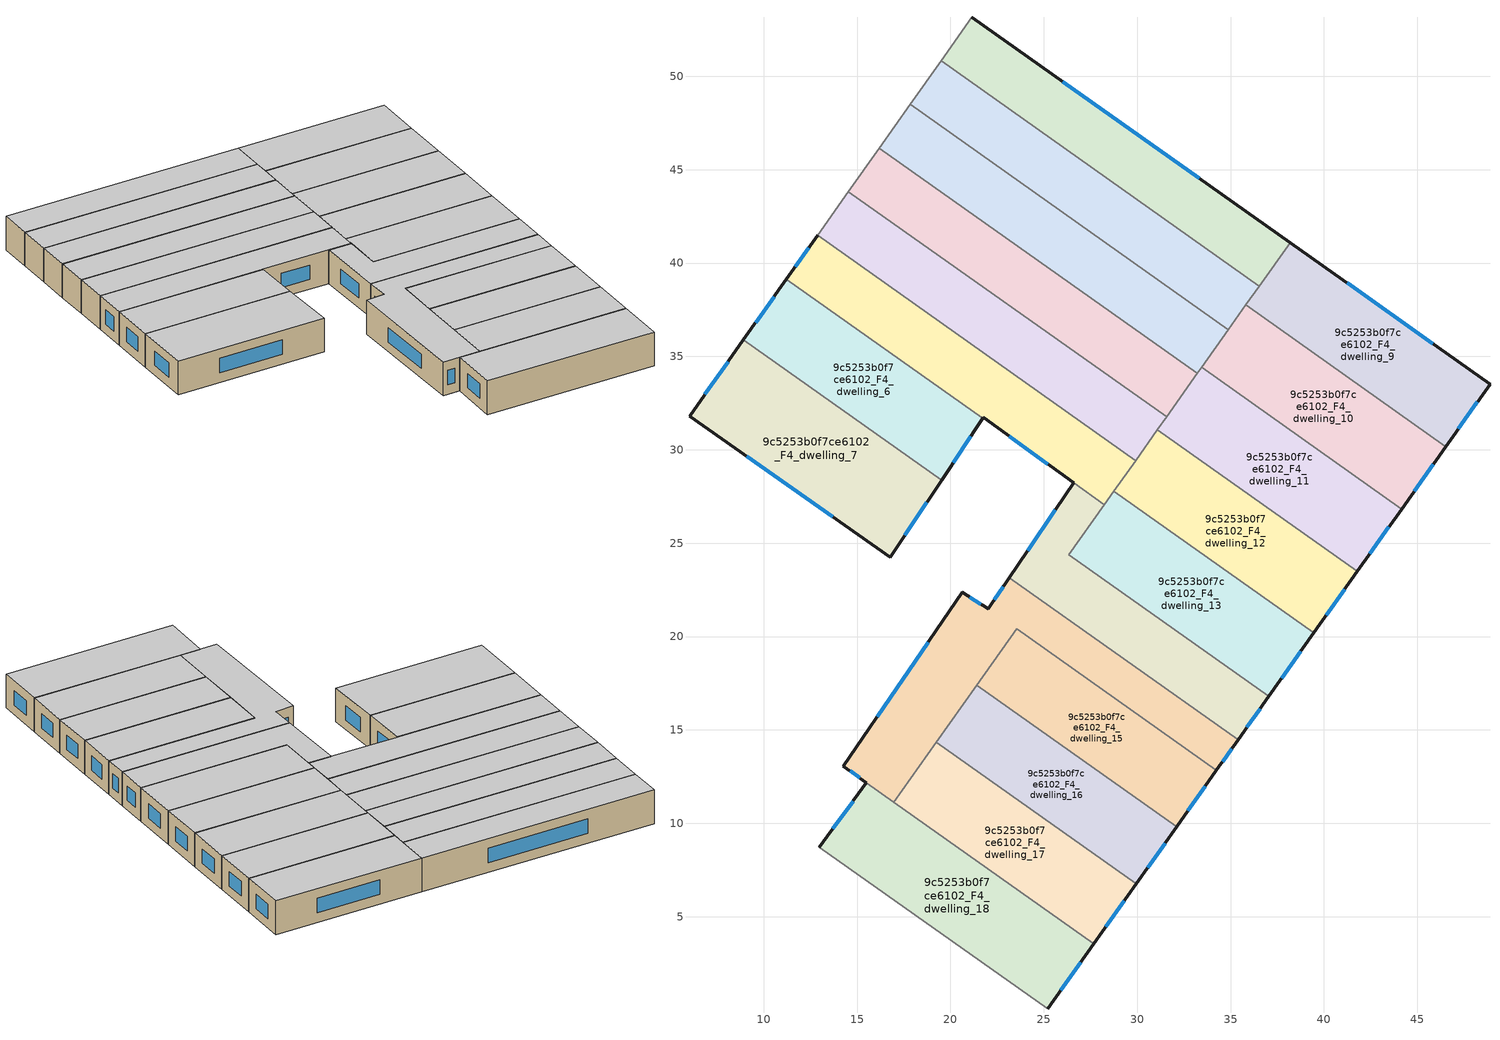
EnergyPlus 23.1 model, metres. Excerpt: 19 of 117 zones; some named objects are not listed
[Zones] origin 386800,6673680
9c5253b0f7ce6102_F4_dwelling_0
 floor to 9c5253b0f7ce6102_F3_dwelling_0 (EU_floor_Construction): 38.19,41.1 36.54,38.77 19.5,50.83 21.15,53.17 z12
 wall outside (EU_wall_Construction): 38.19,41.1 21.15,53.17 z12:15
 wall to 9c5253b0f7ce6102_F4_dwelling_1 (EU_wall_Construction): 19.5,50.83 36.54,38.77 z12:15
 wall adiabatic (EU_wall_Construction): 21.15,53.17 19.5,50.83 z12:15
 wall to 9c5253b0f7ce6102_F4_dwelling_9 (EU_wall_Construction): 36.54,38.77 38.19,41.1 z12:15
 window (EU_Window_Construction): 33.32,44.55 26.02,49.72 z12.86:14.14
 ceiling to 9c5253b0f7ce6102_F5_dwelling_0 (EU_floor_Construction): 36.54,38.77 38.19,41.1 21.15,53.17 19.5,50.83 z15
9c5253b0f7ce6102_F4_dwelling_1
 floor to 9c5253b0f7ce6102_F3_dwelling_1 (EU_floor_Construction): 36.54,38.77 34.88,36.43 17.84,48.5 19.5,50.83 z12
 wall to 9c5253b0f7ce6102_F4_dwelling_2 (EU_wall_Construction): 17.84,48.5 34.88,36.43 z12:15
 wall adiabatic (EU_wall_Construction): 19.5,50.83 17.84,48.5 z12:15
 wall to 9c5253b0f7ce6102_F4_dwelling_10 (EU_wall_Construction): 34.88,36.43 35.82,37.76 z12:15
 wall to 9c5253b0f7ce6102_F4_dwelling_9 (EU_wall_Construction): 35.82,37.76 36.54,38.77 z12:15
 ceiling to 9c5253b0f7ce6102_F5_dwelling_1 (EU_floor_Construction): 34.88,36.43 36.54,38.77 19.5,50.83 17.84,48.5 z15
9c5253b0f7ce6102_F4_dwelling_10
 floor to 9c5253b0f7ce6102_F3_dwelling_10 (EU_floor_Construction): 46.52,30.18 44.16,26.83 33.45,34.41 35.82,37.76 z12
 wall outside (EU_wall_Construction): 44.16,26.83 46.52,30.18 z12:15
 wall to 9c5253b0f7ce6102_F4_dwelling_11 (EU_wall_Construction): 33.45,34.41 44.16,26.83 z12:15
 wall to 9c5253b0f7ce6102_F4_dwelling_9 (EU_wall_Construction): 46.52,30.18 35.82,37.76 z12:15
 wall to 9c5253b0f7ce6102_F4_dwelling_2 (EU_wall_Construction): 34.88,36.43 33.45,34.41 z12:15
 window (EU_Window_Construction): 44.83,27.79 45.85,29.22 z12.86:14.14
 ceiling to 9c5253b0f7ce6102_F5_dwelling_10 (EU_floor_Construction): 44.16,26.83 46.52,30.18 35.82,37.76 33.45,34.41 z15
9c5253b0f7ce6102_F4_dwelling_11
 floor to 9c5253b0f7ce6102_F3_dwelling_11 (EU_floor_Construction): 44.16,26.83 41.79,23.49 31.08,31.07 33.45,34.41 z12
 wall outside (EU_wall_Construction): 41.79,23.49 44.16,26.83 z12:15
 wall to 9c5253b0f7ce6102_F4_dwelling_12 (EU_wall_Construction): 31.08,31.07 41.79,23.49 z12:15
 wall to 9c5253b0f7ce6102_F4_dwelling_3 (EU_wall_Construction): 33.23,34.1 31.57,31.76 z12:15
 wall to 9c5253b0f7ce6102_F4_dwelling_4 (EU_wall_Construction): 31.57,31.76 31.08,31.07 z12:15
 wall to 9c5253b0f7ce6102_F4_dwelling_2 (EU_wall_Construction): 33.45,34.41 33.23,34.1 z12:15
 window (EU_Window_Construction): 42.46,24.44 43.48,25.88 z12.86:14.14
 ceiling to 9c5253b0f7ce6102_F5_dwelling_11 (EU_floor_Construction): 41.79,23.49 44.16,26.83 33.45,34.41 31.08,31.07 z15
9c5253b0f7ce6102_F4_dwelling_12
 floor to 9c5253b0f7ce6102_F3_dwelling_12 (EU_floor_Construction): 41.79,23.49 39.46,20.2 28.75,27.77 31.08,31.07 z12
 wall outside (EU_wall_Construction): 39.46,20.2 41.79,23.49 z12:15
 wall to 9c5253b0f7ce6102_F4_dwelling_13 (EU_wall_Construction): 28.75,27.77 39.46,20.2 z12:15
 wall to 9c5253b0f7ce6102_F4_dwelling_5 (EU_wall_Construction): 29.92,29.43 28.75,27.77 z12:15
 wall to 9c5253b0f7ce6102_F4_dwelling_4 (EU_wall_Construction): 31.08,31.07 29.92,29.43 z12:15
 window (EU_Window_Construction): 40.12,21.14 41.12,22.55 z12.86:14.14
 ceiling to 9c5253b0f7ce6102_F5_dwelling_12 (EU_floor_Construction): 39.46,20.2 41.79,23.49 31.08,31.07 28.75,27.77 z15
9c5253b0f7ce6102_F4_dwelling_13
 floor to 9c5253b0f7ce6102_F3_dwelling_13 (EU_floor_Construction): 39.46,20.2 37.05,16.8 26.34,24.38 28.75,27.77 z12
 wall outside (EU_wall_Construction): 37.05,16.8 39.46,20.2 z12:15
 wall to 9c5253b0f7ce6102_F4_dwelling_14 (EU_wall_Construction): 28.25,27.06 26.34,24.38 37.05,16.8 z12:15
 wall to 9c5253b0f7ce6102_F4_dwelling_5 (EU_wall_Construction): 28.75,27.77 28.25,27.07 z12:15
 window (EU_Window_Construction): 37.74,17.77 38.77,19.22 z12.86:14.14
 ceiling to 9c5253b0f7ce6102_F5_dwelling_13 (EU_floor_Construction): 37.05,16.8 39.46,20.2 28.75,27.77 26.34,24.38 z15
9c5253b0f7ce6102_F4_dwelling_14
 floor to 9c5253b0f7ce6102_F3_dwelling_14 (EU_floor_Construction): 28.25,27.07 26.34,24.38 37.05,16.8 35.41,14.47 23.15,23.15 26.59,28.24 z12
 wall outside (EU_wall_Construction): 35.41,14.47 37.05,16.8 / 26.59,28.24 23.15,23.15 z12:15
 wall to 9c5253b0f7ce6102_F4_dwelling_5 (EU_wall_Construction): 28.25,27.07 26.59,28.24 z12:15
 wall to 9c5253b0f7ce6102_F4_dwelling_8 (EU_wall_Construction): 23.15,23.15 35.41,14.47 z12:15
 window (EU_Window_Construction): 35.88,15.14 36.58,16.13 / 25.61,26.78 24.14,24.6 z12.86:14.14
 ceiling to 9c5253b0f7ce6102_F5_dwelling_14 (EU_floor_Construction): 35.41,14.47 37.05,16.8 26.34,24.38 28.25,27.07 26.59,28.24 23.15,23.15 z15
9c5253b0f7ce6102_F4_dwelling_15
 floor to 9c5253b0f7ce6102_F3_dwelling_15 (EU_floor_Construction): 34.25,12.84 32.11,9.82 21.41,17.4 23.54,20.42 z12
 wall outside (EU_wall_Construction): 32.11,9.82 34.25,12.84 z12:15
 wall to 9c5253b0f7ce6102_F4_dwelling_8 (EU_wall_Construction): 34.25,12.84 23.54,20.42 21.41,17.4 z12:15
 wall to 9c5253b0f7ce6102_F4_dwelling_16 (EU_wall_Construction): 21.41,17.4 32.11,9.82 z12:15
 window (EU_Window_Construction): 32.72,10.68 33.64,11.98 z12.86:14.14
 ceiling to 9c5253b0f7ce6102_F5_dwelling_15 (EU_floor_Construction): 32.11,9.82 34.25,12.84 23.54,20.42 21.41,17.4 z15
9c5253b0f7ce6102_F4_dwelling_16
 floor to 9c5253b0f7ce6102_F3_dwelling_16 (EU_floor_Construction): 32.11,9.82 29.94,6.76 19.24,14.34 21.41,17.4 z12
 wall outside (EU_wall_Construction): 29.94,6.76 32.11,9.82 z12:15
 wall to 9c5253b0f7ce6102_F4_dwelling_17 (EU_wall_Construction): 19.24,14.34 29.94,6.76 z12:15
 wall to 9c5253b0f7ce6102_F4_dwelling_8 (EU_wall_Construction): 21.41,17.4 19.24,14.34 z12:15
 window (EU_Window_Construction): 30.56,7.63 31.49,8.95 z12.86:14.14
 ceiling to 9c5253b0f7ce6102_F5_dwelling_16 (EU_floor_Construction): 29.94,6.76 32.11,9.82 21.41,17.4 19.24,14.34 z15
9c5253b0f7ce6102_F4_dwelling_17
 floor to 9c5253b0f7ce6102_F3_dwelling_17 (EU_floor_Construction): 29.94,6.76 27.68,3.56 16.97,11.14 19.24,14.34 z12
 wall outside (EU_wall_Construction): 27.68,3.56 29.94,6.76 z12:15
 wall to 9c5253b0f7ce6102_F4_dwelling_18 (EU_wall_Construction): 16.97,11.14 27.68,3.56 z12:15
 wall to 9c5253b0f7ce6102_F4_dwelling_8 (EU_wall_Construction): 19.24,14.34 16.97,11.14 z12:15
 window (EU_Window_Construction): 28.33,4.47 29.3,5.85 z12.86:14.14
 ceiling to 9c5253b0f7ce6102_F5_dwelling_17 (EU_floor_Construction): 27.68,3.56 29.94,6.76 19.24,14.34 16.97,11.14 z15
9c5253b0f7ce6102_F4_dwelling_18
 floor to 9c5253b0f7ce6102_F3_dwelling_18 (EU_floor_Construction): 27.68,3.56 25.21,0.07 12.99,8.72 15.51,12.18 z12
 wall outside (EU_wall_Construction): 15.51,12.18 12.99,8.72 / 25.21,0.07 27.68,3.56 z12:15
 wall adiabatic (EU_wall_Construction): 12.99,8.72 25.21,0.07 z12:15
 wall to 9c5253b0f7ce6102_F4_dwelling_8 (EU_wall_Construction): 16.97,11.14 15.51,12.18 z12:15
 window (EU_Window_Construction): 14.79,11.19 13.71,9.71 / 25.91,1.07 26.97,2.56 z12.86:14.14
 ceiling to 9c5253b0f7ce6102_F5_dwelling_18 (EU_floor_Construction): 25.21,0.07 27.68,3.56 15.51,12.18 12.99,8.72 z15
9c5253b0f7ce6102_F4_dwelling_2
 floor to 9c5253b0f7ce6102_F3_dwelling_2 (EU_floor_Construction): 34.88,36.43 33.23,34.1 16.19,46.16 17.84,48.5 z12
 wall to 9c5253b0f7ce6102_F4_dwelling_3 (EU_wall_Construction): 16.19,46.16 33.23,34.1 z12:15
 wall adiabatic (EU_wall_Construction): 17.84,48.5 16.19,46.16 z12:15
 ceiling to 9c5253b0f7ce6102_F5_dwelling_2 (EU_floor_Construction): 33.23,34.1 34.88,36.43 17.84,48.5 16.19,46.16 z15
9c5253b0f7ce6102_F4_dwelling_3
 floor to 9c5253b0f7ce6102_F3_dwelling_3 (EU_floor_Construction): 33.23,34.1 31.58,31.76 14.54,43.83 16.19,46.16 z12
 wall to 9c5253b0f7ce6102_F4_dwelling_4 (EU_wall_Construction): 14.54,43.83 31.58,31.76 z12:15
 wall adiabatic (EU_wall_Construction): 16.19,46.16 14.54,43.83 z12:15
 ceiling to 9c5253b0f7ce6102_F5_dwelling_3 (EU_floor_Construction): 31.58,31.76 33.23,34.1 16.19,46.16 14.54,43.83 z15
9c5253b0f7ce6102_F4_dwelling_4
 floor to 9c5253b0f7ce6102_F3_dwelling_4 (EU_floor_Construction): 31.58,31.76 29.92,29.43 12.88,41.49 14.54,43.83 z12
 wall to 9c5253b0f7ce6102_F4_dwelling_5 (EU_wall_Construction): 12.88,41.49 29.92,29.43 z12:15
 wall adiabatic (EU_wall_Construction): 14.54,43.83 12.88,41.49 z12:15
 ceiling to 9c5253b0f7ce6102_F5_dwelling_4 (EU_floor_Construction): 29.92,29.43 31.58,31.76 14.54,43.83 12.88,41.49 z15
9c5253b0f7ce6102_F4_dwelling_5
 floor to 9c5253b0f7ce6102_F3_dwelling_5 (EU_floor_Construction): 29.92,29.43 28.25,27.07 26.59,28.24 21.77,31.74 21.73,31.68 11.21,39.13 12.88,41.49 z12
 wall outside (EU_wall_Construction): 12.88,41.49 11.21,39.13 / 21.73,31.68 21.77,31.74 26.59,28.24 z12:15
 wall to 9c5253b0f7ce6102_F4_dwelling_6 (EU_wall_Construction): 11.21,39.13 21.73,31.68 z12:15
 window (EU_Window_Construction): 12.41,40.82 11.69,39.8 / 23.15,30.74 25.21,29.24 z12.86:14.14
 ceiling to 9c5253b0f7ce6102_F5_dwelling_5 (EU_floor_Construction): 28.25,27.07 29.92,29.43 12.88,41.49 11.21,39.13 21.73,31.68 21.77,31.74 26.59,28.24 z15
9c5253b0f7ce6102_F4_dwelling_6
 floor to 9c5253b0f7ce6102_F3_dwelling_6 (EU_floor_Construction): 21.73,31.68 19.53,28.38 8.92,35.89 11.21,39.13 z12
 wall outside (EU_wall_Construction): 19.53,28.38 21.73,31.68 / 11.21,39.13 8.92,35.89 z12:15
 wall to 9c5253b0f7ce6102_F4_dwelling_7 (EU_wall_Construction): 8.92,35.89 19.53,28.38 z12:15
 window (EU_Window_Construction): 20.16,29.32 21.1,30.74 / 10.56,38.2 9.57,36.81 z12.86:14.14
 ceiling to 9c5253b0f7ce6102_F5_dwelling_6 (EU_floor_Construction): 19.53,28.38 21.73,31.68 11.21,39.13 8.92,35.89 z15
9c5253b0f7ce6102_F4_dwelling_7
 floor to 9c5253b0f7ce6102_F3_dwelling_7 (EU_floor_Construction): 19.53,28.38 16.77,24.25 6.03,31.81 8.92,35.89 z12
 wall outside (EU_wall_Construction): 8.92,35.89 6.03,31.81 16.77,24.25 19.53,28.38 z12:15
 window (EU_Window_Construction): 9.1,29.65 13.7,26.41 / 8.09,34.72 6.85,32.97 / 17.56,25.43 18.74,27.2 z12.86:14.14
 ceiling to 9c5253b0f7ce6102_F5_dwelling_7 (EU_floor_Construction): 16.77,24.25 19.53,28.38 8.92,35.89 6.03,31.81 z15
9c5253b0f7ce6102_F4_dwelling_8
 floor to 9c5253b0f7ce6102_F3_dwelling_8 (EU_floor_Construction): 35.41,14.47 34.25,12.84 23.54,20.42 16.97,11.14 14.27,13.06 20.62,22.37 22.03,21.49 23.15,23.15 z12
 wall outside (EU_wall_Construction): 23.15,23.15 22.03,21.49 20.62,22.37 14.27,13.06 15.5,12.18 / 34.25,12.84 35.41,14.47 z12:15
 window (EU_Window_Construction): 14.62,12.81 15.15,12.43 / 18.81,19.71 16.09,15.72 / 21.63,21.74 21.03,22.12 / 22.83,22.67 22.35,21.96 / 34.58,13.31 35.07,14.01 z12.86:14.14
 ceiling to 9c5253b0f7ce6102_F5_dwelling_8 (EU_floor_Construction): 34.25,12.84 35.41,14.47 23.15,23.15 22.03,21.49 20.62,22.37 14.27,13.06 16.97,11.14 23.54,20.42 z15
9c5253b0f7ce6102_F4_dwelling_9
 floor to 9c5253b0f7ce6102_F3_dwelling_9 (EU_floor_Construction): 48.89,33.52 46.52,30.18 35.82,37.76 38.19,41.1 z12
 wall outside (EU_wall_Construction): 46.52,30.18 48.89,33.52 38.19,41.1 z12:15
 window (EU_Window_Construction): 45.83,35.69 41.25,38.94 / 47.2,31.13 48.22,32.57 z12.86:14.14
 ceiling to 9c5253b0f7ce6102_F5_dwelling_9 (EU_floor_Construction): 46.52,30.18 48.89,33.52 38.19,41.1 35.82,37.76 z15
[Building]
EU S2 Campaign: North Axis=0; Terrain=City; Solar Distribution=FullExterior
[Site:Location]
Helsinki-Vantaa.AP: Latitude=60.317; Longitude=24.963; Time Zone=2; Elevation=54.6
[SizingPeriod:WeatherFileDays]
AnnualSizingPeriod: Begin Month=1; Begin Day of Month=1; End Month=12; End Day of Month=31; Day of Week for Start Day=Monday; Use Weather File Daylight Saving Period=No; Use Weather File Rain and Snow Indicators=No
[MATERIAL]
EU_InternalMass_Material: Roughness=MediumRough; Thickness=0.1; Conductivity=1; Density=1800; Specific Heat=900; Thermal Absorptance=0.9; Solar Absorptance=0.7; Visible Absorptance=0.7
[MATERIAL:NOMASS] Roughness=MediumRough; Thermal Absorptance=0.9; Solar Absorptance=0.7; Visible Absorptance=0.7
Name | Thermal Resistance
EU_wall_NoMass | 1.10183
EU_floor_NoMass | 1.70606
[WINDOWMATERIAL:SIMPLEGLAZINGSYSTEM]
EU_Window_SimpleGlazing: UFactor=3.11035; Solar Heat Gain Coefficient=0.8; Visible Transmittance=0.8
[CONSTRUCTION]
EU_wall_Construction: EU_wall_NoMass
EU_floor_Construction: EU_floor_NoMass
EU_Window_Construction: EU_Window_SimpleGlazing
EU_InternalMass_Construction: EU_InternalMass_Material
[ZONE] Type=1; Multiplier=1; Ceiling Height=autocalculate; Floor Area=autocalculate; Part of Total Floor Area=Yes
Name | Volume
9c5253b0f7ce6102_F4_dwelling_0 | 179.169
9c5253b0f7ce6102_F4_dwelling_1 | 179.207
9c5253b0f7ce6102_F4_dwelling_10; 9c5253b0f7ce6102_F4_dwelling_11 | 161.292
9c5253b0f7ce6102_F4_dwelling_12 | 158.706
9c5253b0f7ce6102_F4_dwelling_13 | 163.874
9c5253b0f7ce6102_F4_dwelling_14 | 148.206
9c5253b0f7ce6102_F4_dwelling_15 | 145.557
9c5253b0f7ce6102_F4_dwelling_16 | 147.534
9c5253b0f7ce6102_F4_dwelling_17 | 154.242
9c5253b0f7ce6102_F4_dwelling_18 | 191.769
9c5253b0f7ce6102_F4_dwelling_2 | 179.228
9c5253b0f7ce6102_F4_dwelling_3 | 179.194
9c5253b0f7ce6102_F4_dwelling_4 | 179.206
9c5253b0f7ce6102_F4_dwelling_5 | 180.603
9c5253b0f7ce6102_F4_dwelling_6 | 154.123
9c5253b0f7ce6102_F4_dwelling_7 | 195.154
9c5253b0f7ce6102_F4_dwelling_8 | 206.065
9c5253b0f7ce6102_F4_dwelling_9 | 161.279
[INTERNALMASS] Construction=EU_InternalMass_Construction
Name | Zone or ZoneList | Surface Area
9c5253b0f7ce6102_F4_dwelling_0_EU_InternalMass | 9c5253b0f7ce6102_F4_dwelling_0 | 59.7232
9c5253b0f7ce6102_F4_dwelling_1_EU_InternalMass | 9c5253b0f7ce6102_F4_dwelling_1 | 59.7353
9c5253b0f7ce6102_F4_dwelling_2_EU_InternalMass | 9c5253b0f7ce6102_F4_dwelling_2 | 59.7429
9c5253b0f7ce6102_F4_dwelling_3_EU_InternalMass | 9c5253b0f7ce6102_F4_dwelling_3 | 59.7309
9c5253b0f7ce6102_F4_dwelling_4_EU_InternalMass | 9c5253b0f7ce6102_F4_dwelling_4 | 59.7353
9c5253b0f7ce6102_F4_dwelling_5_EU_InternalMass | 9c5253b0f7ce6102_F4_dwelling_5 | 60.2015
9c5253b0f7ce6102_F4_dwelling_6_EU_InternalMass | 9c5253b0f7ce6102_F4_dwelling_6 | 51.3739
9c5253b0f7ce6102_F4_dwelling_7_EU_InternalMass | 9c5253b0f7ce6102_F4_dwelling_7 | 65.0524
9c5253b0f7ce6102_F4_dwelling_8_EU_InternalMass | 9c5253b0f7ce6102_F4_dwelling_8 | 68.6795
9c5253b0f7ce6102_F4_dwelling_9_EU_InternalMass | 9c5253b0f7ce6102_F4_dwelling_9 | 53.7595
9c5253b0f7ce6102_F4_dwelling_10_EU_InternalMass | 9c5253b0f7ce6102_F4_dwelling_10 | 53.764
9c5253b0f7ce6102_F4_dwelling_11_EU_InternalMass | 9c5253b0f7ce6102_F4_dwelling_11 | 53.764
9c5253b0f7ce6102_F4_dwelling_12_EU_InternalMass | 9c5253b0f7ce6102_F4_dwelling_12 | 52.9082
9c5253b0f7ce6102_F4_dwelling_13_EU_InternalMass | 9c5253b0f7ce6102_F4_dwelling_13 | 54.6181
9c5253b0f7ce6102_F4_dwelling_14_EU_InternalMass | 9c5253b0f7ce6102_F4_dwelling_14 | 49.4125
9c5253b0f7ce6102_F4_dwelling_15_EU_InternalMass | 9c5253b0f7ce6102_F4_dwelling_15 | 48.5278
9c5253b0f7ce6102_F4_dwelling_16_EU_InternalMass | 9c5253b0f7ce6102_F4_dwelling_16 | 49.1691
9c5253b0f7ce6102_F4_dwelling_17_EU_InternalMass | 9c5253b0f7ce6102_F4_dwelling_17 | 51.414
9c5253b0f7ce6102_F4_dwelling_18_EU_InternalMass | 9c5253b0f7ce6102_F4_dwelling_18 | 63.918
[OTHEREQUIPMENT] Fuel Type=Electricity; Design Level Calculation Method=Watts/Area; Power per Zone Floor Area=1; Fraction Latent=0; Fraction Radiant=0; Fraction Lost=0; Carbon Dioxide Generation Rate=0; EndUse Subcategory=EU_Step8_InternalGains
Name | Zone or ZoneList or Space or SpaceList | Schedule
EU_Step8_InternalGain_9c5253b0f7ce6102_F4_dwelling_0_f000 | 9c5253b0f7ce6102_F4_dwelling_0 | EU_Step8_GainSchedule_9c5253b0f7ce6102_F4_dwelling_0_f000
EU_Step8_InternalGain_9c5253b0f7ce6102_F4_dwelling_1_f000 | 9c5253b0f7ce6102_F4_dwelling_1 | EU_Step8_GainSchedule_9c5253b0f7ce6102_F4_dwelling_1_f000
EU_Step8_InternalGain_9c5253b0f7ce6102_F4_dwelling_2_f000 | 9c5253b0f7ce6102_F4_dwelling_2 | EU_Step8_GainSchedule_9c5253b0f7ce6102_F4_dwelling_2_f000
EU_Step8_InternalGain_9c5253b0f7ce6102_F4_dwelling_3_f000 | 9c5253b0f7ce6102_F4_dwelling_3 | EU_Step8_GainSchedule_9c5253b0f7ce6102_F4_dwelling_3_f000
EU_Step8_InternalGain_9c5253b0f7ce6102_F4_dwelling_4_f000 | 9c5253b0f7ce6102_F4_dwelling_4 | EU_Step8_GainSchedule_9c5253b0f7ce6102_F4_dwelling_4_f000
EU_Step8_InternalGain_9c5253b0f7ce6102_F4_dwelling_5_f000 | 9c5253b0f7ce6102_F4_dwelling_5 | EU_Step8_GainSchedule_9c5253b0f7ce6102_F4_dwelling_5_f000
EU_Step8_InternalGain_9c5253b0f7ce6102_F4_dwelling_6_f000 | 9c5253b0f7ce6102_F4_dwelling_6 | EU_Step8_GainSchedule_9c5253b0f7ce6102_F4_dwelling_6_f000
EU_Step8_InternalGain_9c5253b0f7ce6102_F4_dwelling_7_f000 | 9c5253b0f7ce6102_F4_dwelling_7 | EU_Step8_GainSchedule_9c5253b0f7ce6102_F4_dwelling_7_f000
EU_Step8_InternalGain_9c5253b0f7ce6102_F4_dwelling_8_f000 | 9c5253b0f7ce6102_F4_dwelling_8 | EU_Step8_GainSchedule_9c5253b0f7ce6102_F4_dwelling_8_f000
EU_Step8_InternalGain_9c5253b0f7ce6102_F4_dwelling_9_f000 | 9c5253b0f7ce6102_F4_dwelling_9 | EU_Step8_GainSchedule_9c5253b0f7ce6102_F4_dwelling_9_f000
EU_Step8_InternalGain_9c5253b0f7ce6102_F4_dwelling_10_f000 | 9c5253b0f7ce6102_F4_dwelling_10 | EU_Step8_GainSchedule_9c5253b0f7ce6102_F4_dwelling_10_f000
EU_Step8_InternalGain_9c5253b0f7ce6102_F4_dwelling_11_f000 | 9c5253b0f7ce6102_F4_dwelling_11 | EU_Step8_GainSchedule_9c5253b0f7ce6102_F4_dwelling_11_f000
EU_Step8_InternalGain_9c5253b0f7ce6102_F4_dwelling_12_f000 | 9c5253b0f7ce6102_F4_dwelling_12 | EU_Step8_GainSchedule_9c5253b0f7ce6102_F4_dwelling_12_f000
EU_Step8_InternalGain_9c5253b0f7ce6102_F4_dwelling_13_f000 | 9c5253b0f7ce6102_F4_dwelling_13 | EU_Step8_GainSchedule_9c5253b0f7ce6102_F4_dwelling_13_f000
EU_Step8_InternalGain_9c5253b0f7ce6102_F4_dwelling_14_f000 | 9c5253b0f7ce6102_F4_dwelling_14 | EU_Step8_GainSchedule_9c5253b0f7ce6102_F4_dwelling_14_f000
EU_Step8_InternalGain_9c5253b0f7ce6102_F4_dwelling_15_f000 | 9c5253b0f7ce6102_F4_dwelling_15 | EU_Step8_GainSchedule_9c5253b0f7ce6102_F4_dwelling_15_f000
EU_Step8_InternalGain_9c5253b0f7ce6102_F4_dwelling_16_f000 | 9c5253b0f7ce6102_F4_dwelling_16 | EU_Step8_GainSchedule_9c5253b0f7ce6102_F4_dwelling_16_f000
EU_Step8_InternalGain_9c5253b0f7ce6102_F4_dwelling_17_f000 | 9c5253b0f7ce6102_F4_dwelling_17 | EU_Step8_GainSchedule_9c5253b0f7ce6102_F4_dwelling_17_f000
EU_Step8_InternalGain_9c5253b0f7ce6102_F4_dwelling_18_f000 | 9c5253b0f7ce6102_F4_dwelling_18 | EU_Step8_GainSchedule_9c5253b0f7ce6102_F4_dwelling_18_f000
[ZONEVENTILATION:DESIGNFLOWRATE] Schedule=EU_AlwaysOn; Design Flow Rate Calculation Method=AirChanges/Hour; Air Changes per Hour=0.756316; Ventilation Type=Natural; Fan Pressure Rise=0; Fan Total Efficiency=1; Constant Term Coefficient=1; Temperature Term Coefficient=0; Velocity Term Coefficient=0; Velocity Squared Term Coefficient=0; Minimum Indoor Temperature=-100; Maximum Indoor Temperature=100; Delta Temperature=-100; Minimum Outdoor Temperature=-100; Maximum Outdoor Temperature=100; Maximum Wind Speed=40
Name | Zone or ZoneList or Space or SpaceList
EU_ConstantAir_9c5253b0f7ce6102_F4_dwelling_0 | 9c5253b0f7ce6102_F4_dwelling_0
EU_ConstantAir_9c5253b0f7ce6102_F4_dwelling_1 | 9c5253b0f7ce6102_F4_dwelling_1
EU_ConstantAir_9c5253b0f7ce6102_F4_dwelling_2 | 9c5253b0f7ce6102_F4_dwelling_2
EU_ConstantAir_9c5253b0f7ce6102_F4_dwelling_3 | 9c5253b0f7ce6102_F4_dwelling_3
EU_ConstantAir_9c5253b0f7ce6102_F4_dwelling_4 | 9c5253b0f7ce6102_F4_dwelling_4
EU_ConstantAir_9c5253b0f7ce6102_F4_dwelling_5 | 9c5253b0f7ce6102_F4_dwelling_5
EU_ConstantAir_9c5253b0f7ce6102_F4_dwelling_6 | 9c5253b0f7ce6102_F4_dwelling_6
EU_ConstantAir_9c5253b0f7ce6102_F4_dwelling_7 | 9c5253b0f7ce6102_F4_dwelling_7
EU_ConstantAir_9c5253b0f7ce6102_F4_dwelling_8 | 9c5253b0f7ce6102_F4_dwelling_8
EU_ConstantAir_9c5253b0f7ce6102_F4_dwelling_9 | 9c5253b0f7ce6102_F4_dwelling_9
EU_ConstantAir_9c5253b0f7ce6102_F4_dwelling_10 | 9c5253b0f7ce6102_F4_dwelling_10
EU_ConstantAir_9c5253b0f7ce6102_F4_dwelling_11 | 9c5253b0f7ce6102_F4_dwelling_11
EU_ConstantAir_9c5253b0f7ce6102_F4_dwelling_12 | 9c5253b0f7ce6102_F4_dwelling_12
EU_ConstantAir_9c5253b0f7ce6102_F4_dwelling_13 | 9c5253b0f7ce6102_F4_dwelling_13
EU_ConstantAir_9c5253b0f7ce6102_F4_dwelling_14 | 9c5253b0f7ce6102_F4_dwelling_14
EU_ConstantAir_9c5253b0f7ce6102_F4_dwelling_15 | 9c5253b0f7ce6102_F4_dwelling_15
EU_ConstantAir_9c5253b0f7ce6102_F4_dwelling_16 | 9c5253b0f7ce6102_F4_dwelling_16
EU_ConstantAir_9c5253b0f7ce6102_F4_dwelling_17 | 9c5253b0f7ce6102_F4_dwelling_17
EU_ConstantAir_9c5253b0f7ce6102_F4_dwelling_18 | 9c5253b0f7ce6102_F4_dwelling_18
[HVACTEMPLATE:ZONE:IDEALLOADSAIRSYSTEM] System Availability Schedule=EU_AlwaysOn; Maximum Heating Supply Air Temperature=50; Minimum Cooling Supply Air Temperature=13; Maximum Heating Supply Air Humidity Ratio=0.0156; Minimum Cooling Supply Air Humidity Ratio=0.0077; Heating Limit=NoLimit; Cooling Limit=NoLimit; Heating Availability Schedule=EU_AlwaysOn; Cooling Availability Schedule=EU_CoolingOff; Dehumidification Control Type=ConstantSensibleHeatRatio; Cooling Sensible Heat Ratio=0.7; Dehumidification Setpoint=60; Humidification Control Type=None; Humidification Setpoint=30; Outdoor Air Method=None; Outdoor Air Flow Rate per Person=0.00944; Outdoor Air Flow Rate per Zone Floor Area=0; Outdoor Air Flow Rate per Zone=0; Demand Controlled Ventilation Type=None; Outdoor Air Economizer Type=NoEconomizer; Heat Recovery Type=None; Sensible Heat Recovery Effectiveness=0.7; Latent Heat Recovery Effectiveness=0.65
Name | Template Thermostat
9c5253b0f7ce6102_F4_dwelling_0 | EU_HeatOnly_9c5253b0f7ce6102_F4_dwelling_0
9c5253b0f7ce6102_F4_dwelling_1 | EU_HeatOnly_9c5253b0f7ce6102_F4_dwelling_1
9c5253b0f7ce6102_F4_dwelling_2 | EU_HeatOnly_9c5253b0f7ce6102_F4_dwelling_2
9c5253b0f7ce6102_F4_dwelling_3 | EU_HeatOnly_9c5253b0f7ce6102_F4_dwelling_3
9c5253b0f7ce6102_F4_dwelling_4 | EU_HeatOnly_9c5253b0f7ce6102_F4_dwelling_4
9c5253b0f7ce6102_F4_dwelling_5 | EU_HeatOnly_9c5253b0f7ce6102_F4_dwelling_5
9c5253b0f7ce6102_F4_dwelling_6 | EU_HeatOnly_9c5253b0f7ce6102_F4_dwelling_6
9c5253b0f7ce6102_F4_dwelling_7 | EU_HeatOnly_9c5253b0f7ce6102_F4_dwelling_7
9c5253b0f7ce6102_F4_dwelling_8 | EU_HeatOnly_9c5253b0f7ce6102_F4_dwelling_8
9c5253b0f7ce6102_F4_dwelling_9 | EU_HeatOnly_9c5253b0f7ce6102_F4_dwelling_9
9c5253b0f7ce6102_F4_dwelling_10 | EU_HeatOnly_9c5253b0f7ce6102_F4_dwelling_10
9c5253b0f7ce6102_F4_dwelling_11 | EU_HeatOnly_9c5253b0f7ce6102_F4_dwelling_11
9c5253b0f7ce6102_F4_dwelling_12 | EU_HeatOnly_9c5253b0f7ce6102_F4_dwelling_12
9c5253b0f7ce6102_F4_dwelling_13 | EU_HeatOnly_9c5253b0f7ce6102_F4_dwelling_13
9c5253b0f7ce6102_F4_dwelling_14 | EU_HeatOnly_9c5253b0f7ce6102_F4_dwelling_14
9c5253b0f7ce6102_F4_dwelling_15 | EU_HeatOnly_9c5253b0f7ce6102_F4_dwelling_15
9c5253b0f7ce6102_F4_dwelling_16 | EU_HeatOnly_9c5253b0f7ce6102_F4_dwelling_16
9c5253b0f7ce6102_F4_dwelling_17 | EU_HeatOnly_9c5253b0f7ce6102_F4_dwelling_17
9c5253b0f7ce6102_F4_dwelling_18 | EU_HeatOnly_9c5253b0f7ce6102_F4_dwelling_18
[SIZING:ZONE] Zone Cooling Design Supply Air Temperature Input Method=SupplyAirTemperature; Zone Cooling Design Supply Air Temperature=13; Zone Heating Design Supply Air Temperature Input Method=SupplyAirTemperature; Zone Heating Design Supply Air Temperature=50; Zone Cooling Design Supply Air Humidity Ratio=0.008; Zone Heating Design Supply Air Humidity Ratio=0.008; Cooling Design Air Flow Method=DesignDay; Cooling Design Air Flow Rate=0; Cooling Minimum Air Flow per Zone Floor Area=0.000762; Cooling Minimum Air Flow=0; Cooling Minimum Air Flow Fraction=0.2; Heating Design Air Flow Method=DesignDay; Heating Design Air Flow Rate=0; Heating Maximum Air Flow per Zone Floor Area=0.002032; Heating Maximum Air Flow=0.141576; Heating Maximum Air Flow Fraction=0.3; Account for Dedicated Outdoor Air System=No; Dedicated Outdoor Air System Control Strategy=NeutralSupplyAir; Dedicated Outdoor Air Low Setpoint Temperature for Design=autosize; Dedicated Outdoor Air High Setpoint Temperature for Design=autosize; Zone Load Sizing Method=Sensible Load Only No Latent Load; Zone Latent Cooling Design Supply Air Humidity Ratio Input Method=HumidityRatioDifference; Zone Cooling Design Supply Air Humidity Ratio Difference=0.005; Zone Latent Heating Design Supply Air Humidity Ratio Input Method=HumidityRatioDifference; Zone Humidification Design Supply Air Humidity Ratio Difference=0.005
9c5253b0f7ce6102_F4_dwelling_0; 9c5253b0f7ce6102_F4_dwelling_1; 9c5253b0f7ce6102_F4_dwelling_2; 9c5253b0f7ce6102_F4_dwelling_3; 9c5253b0f7ce6102_F4_dwelling_4; 9c5253b0f7ce6102_F4_dwelling_5; 9c5253b0f7ce6102_F4_dwelling_6; 9c5253b0f7ce6102_F4_dwelling_7; 9c5253b0f7ce6102_F4_dwelling_8; 9c5253b0f7ce6102_F4_dwelling_9; 9c5253b0f7ce6102_F4_dwelling_10; 9c5253b0f7ce6102_F4_dwelling_11; 9c5253b0f7ce6102_F4_dwelling_12; 9c5253b0f7ce6102_F4_dwelling_13; 9c5253b0f7ce6102_F4_dwelling_14; 9c5253b0f7ce6102_F4_dwelling_15; 9c5253b0f7ce6102_F4_dwelling_16; 9c5253b0f7ce6102_F4_dwelling_17; 9c5253b0f7ce6102_F4_dwelling_18
[SCHEDULE:CONSTANT]
Name | Hourly Value
EU_AlwaysOn | 1
EU_CoolingOff | 0
[SCHEDULE:FILE] Column Number=1; Rows to Skip at Top=0; Number of Hours of Data=8760; Column Separator=Comma; Interpolate to Timestep=No; Minutes per Item=60; Adjust Schedule for Daylight Savings=Yes
Name | File
EU_Step8_GainSchedule_9c5253b0f7ce6102_F4_dwelling_0_f000 | ../../schedules/9c5253b0f7ce6102/9c5253b0f7ce6102_F4_dwelling_0_f000_gain.csv
EU_Step8_GainSchedule_9c5253b0f7ce6102_F4_dwelling_1_f000 | ../../schedules/9c5253b0f7ce6102/9c5253b0f7ce6102_F4_dwelling_1_f000_gain.csv
EU_Step8_GainSchedule_9c5253b0f7ce6102_F4_dwelling_2_f000 | ../../schedules/9c5253b0f7ce6102/9c5253b0f7ce6102_F4_dwelling_2_f000_gain.csv
EU_Step8_GainSchedule_9c5253b0f7ce6102_F4_dwelling_3_f000 | ../../schedules/9c5253b0f7ce6102/9c5253b0f7ce6102_F4_dwelling_3_f000_gain.csv
EU_Step8_GainSchedule_9c5253b0f7ce6102_F4_dwelling_4_f000 | ../../schedules/9c5253b0f7ce6102/9c5253b0f7ce6102_F4_dwelling_4_f000_gain.csv
EU_Step8_GainSchedule_9c5253b0f7ce6102_F4_dwelling_5_f000 | ../../schedules/9c5253b0f7ce6102/9c5253b0f7ce6102_F4_dwelling_5_f000_gain.csv
EU_Step8_GainSchedule_9c5253b0f7ce6102_F4_dwelling_6_f000 | ../../schedules/9c5253b0f7ce6102/9c5253b0f7ce6102_F4_dwelling_6_f000_gain.csv
EU_Step8_GainSchedule_9c5253b0f7ce6102_F4_dwelling_7_f000 | ../../schedules/9c5253b0f7ce6102/9c5253b0f7ce6102_F4_dwelling_7_f000_gain.csv
EU_Step8_GainSchedule_9c5253b0f7ce6102_F4_dwelling_8_f000 | ../../schedules/9c5253b0f7ce6102/9c5253b0f7ce6102_F4_dwelling_8_f000_gain.csv
EU_Step8_GainSchedule_9c5253b0f7ce6102_F4_dwelling_9_f000 | ../../schedules/9c5253b0f7ce6102/9c5253b0f7ce6102_F4_dwelling_9_f000_gain.csv
EU_Step8_GainSchedule_9c5253b0f7ce6102_F4_dwelling_10_f000 | ../../schedules/9c5253b0f7ce6102/9c5253b0f7ce6102_F4_dwelling_10_f000_gain.csv
EU_Step8_GainSchedule_9c5253b0f7ce6102_F4_dwelling_11_f000 | ../../schedules/9c5253b0f7ce6102/9c5253b0f7ce6102_F4_dwelling_11_f000_gain.csv
EU_Step8_GainSchedule_9c5253b0f7ce6102_F4_dwelling_12_f000 | ../../schedules/9c5253b0f7ce6102/9c5253b0f7ce6102_F4_dwelling_12_f000_gain.csv
EU_Step8_GainSchedule_9c5253b0f7ce6102_F4_dwelling_13_f000 | ../../schedules/9c5253b0f7ce6102/9c5253b0f7ce6102_F4_dwelling_13_f000_gain.csv
EU_Step8_GainSchedule_9c5253b0f7ce6102_F4_dwelling_14_f000 | ../../schedules/9c5253b0f7ce6102/9c5253b0f7ce6102_F4_dwelling_14_f000_gain.csv
EU_Step8_GainSchedule_9c5253b0f7ce6102_F4_dwelling_15_f000 | ../../schedules/9c5253b0f7ce6102/9c5253b0f7ce6102_F4_dwelling_15_f000_gain.csv
EU_Step8_GainSchedule_9c5253b0f7ce6102_F4_dwelling_16_f000 | ../../schedules/9c5253b0f7ce6102/9c5253b0f7ce6102_F4_dwelling_16_f000_gain.csv
EU_Step8_GainSchedule_9c5253b0f7ce6102_F4_dwelling_17_f000 | ../../schedules/9c5253b0f7ce6102/9c5253b0f7ce6102_F4_dwelling_17_f000_gain.csv
EU_Step8_GainSchedule_9c5253b0f7ce6102_F4_dwelling_18_f000 | ../../schedules/9c5253b0f7ce6102/9c5253b0f7ce6102_F4_dwelling_18_f000_gain.csv
